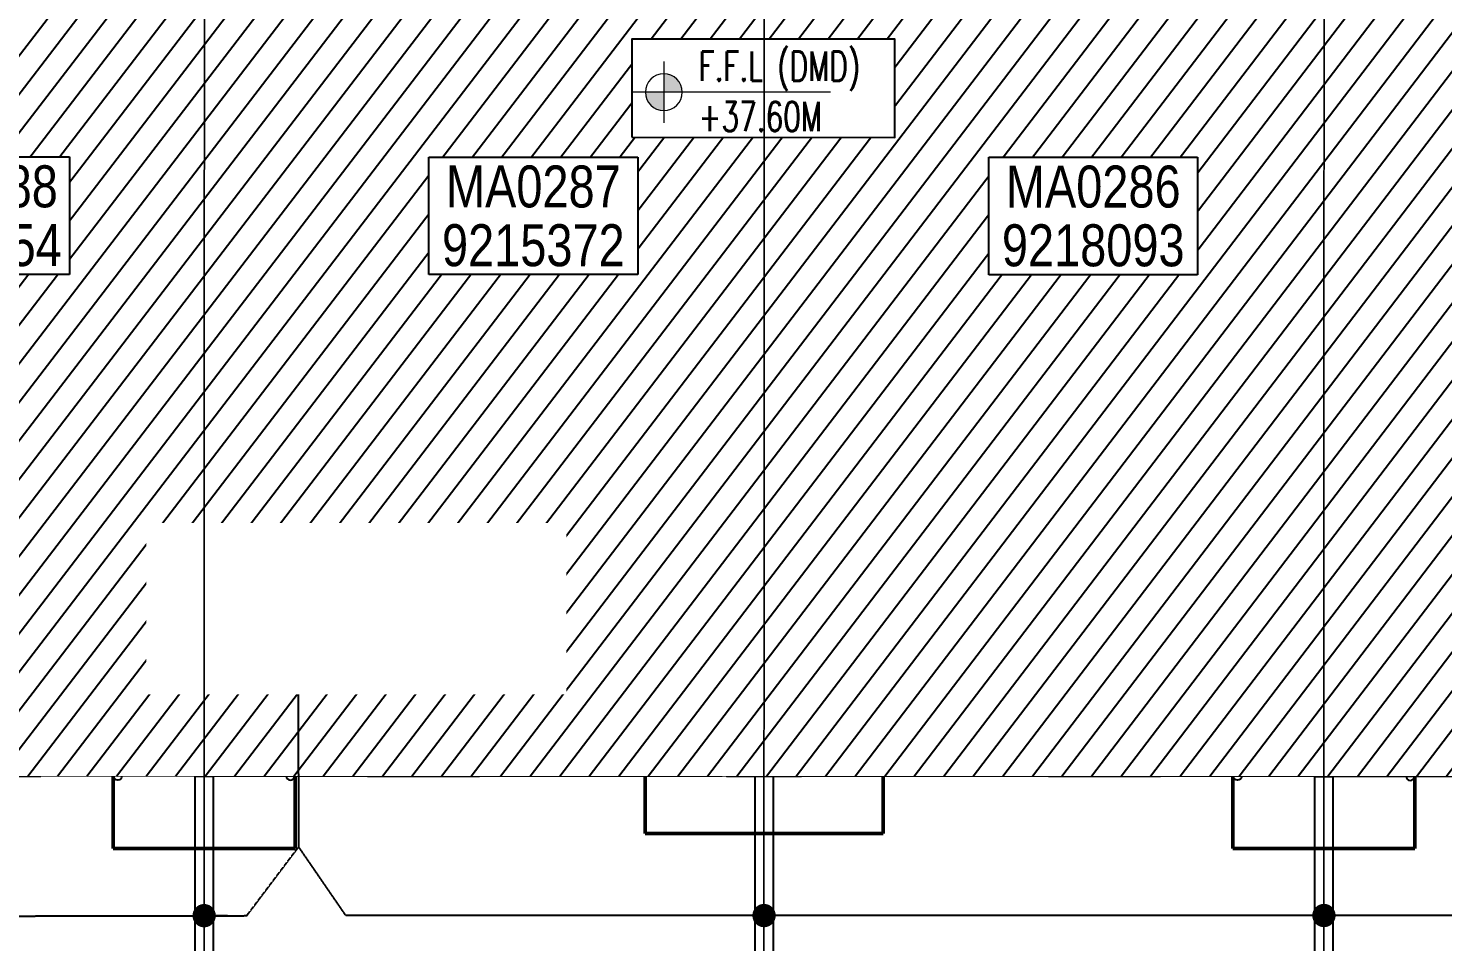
# Model space of a CAD drawing. Header units: centimetres. Extents: x -6122352 to 7132207, y -1694241 to 1947892.
# Drawn here: x 160234 to 175391, y -128752 to -118962 of the extents above; entities that cross this region are included whole.
import ezdxf

# ---------------------------------------------------------------- set-up
doc = ezdxf.new("R2010")
doc.units = ezdxf.units.CM
doc.header["$MEASUREMENT"] = 0
for name, pattern in [('2. HG-ST XR COL 3A (5V 7V 9V 11V - GF (4M & 5D-E)$0$HIDDEN', [0.375, 0.25, -0.125]), ('DASHED2', [0.375, 0.25, -0.125]), ('XR-AR-MID-SETTING OUT FOR MASTER$0$23585-XR-AR-MID-GROUND FLOOR$0$23261-XR-AR-SI-GF$0$HIDDEN', [0.375, 0.25, -0.125]), ('XR-AR-MID-SETTING OUT FOR MASTER$0$23585-XR-AR-MID-GROUND FLOOR$0$945-4P-1-101-GROUND FLOOR PLAN$0$XR-MIDDLE-GROUND FLOOR PLAN$0$HIDDEN', [9.524999999999999, 6.35, -3.175]), ('XR-AR-MID-SETTING OUT FOR MASTER$0$23585-XR-AR-MID-GROUND FLOOR$0$945-4P-1-101-GROUND FLOOR PLAN$0$XR-MIDDLE-GROUND FLOOR PLAN$0$HIDDEN2', [0.1875, 0.125, -0.0625])]:
    doc.linetypes.add(name, pattern=pattern)
for name, color, linetype in [('00-MI-DIM', 7, 'Continuous'), ('@MI-REF LAYER', 7, 'Continuous'), ('B_TH_8', 7, 'Continuous'), ('XR-AR-MID-SETTING OUT FOR MASTER$0$23585-XR-AR-MID-GROUND FLOOR$0$A-Flor-Strs', 1, 'Continuous'), ('XR-AR-MID-SETTING OUT FOR MASTER$0$23585-XR-AR-MID-GROUND FLOOR$0$G-SHAD-20', 251, 'Continuous'), ('XR-AR-MID-SETTING OUT FOR MASTER$0$23585-XR-AR-MID-GROUND FLOOR$0$GS-HATCH-FLOOR TILE', 251, 'Continuous'), ('Xref group 33-41$0$S-LEVELS', 2, 'Continuous'), ('Xref group 33-41$0$TYPICAL NEW PROFILE', 3, 'Continuous')]:
    doc.layers.add(name, color=color, linetype=linetype)
doc.layers.add('08-Compound Wall-4', color=7, linetype='Continuous', lineweight=25, true_color=0xff4405)
for name, color, linetype, lineweight in [('23585-XR-AR-DAMAC PLOT LIMITS$0$1-Mid units', 41, 'Continuous', 5), ('@ Foundations', 4, 'DASHED2', 50), ('A-ANNO-TEXT', 3, 'Continuous', 25), ('XR-AR-MID-SETTING OUT FOR MASTER$0$23585-XR-AR-MID-GROUND FLOOR$0$$A-GLAZ-WNDO', 232, 'Continuous', 9), ('XR-AR-MID-SETTING OUT FOR MASTER$0$23585-XR-AR-MID-GROUND FLOOR$0$$A-WALL', 1, 'Continuous', 5), ('XR-AR-MID-SETTING OUT FOR MASTER$0$23585-XR-AR-MID-GROUND FLOOR$0$A-DOOR', 31, 'Continuous', 5), ('XR-AR-MID-SETTING OUT FOR MASTER$0$23585-XR-AR-MID-GROUND FLOOR$0$A-DOOR-FULL', 1, 'Continuous', 9), ('XR-AR-MID-SETTING OUT FOR MASTER$0$23585-XR-AR-MID-GROUND FLOOR$0$A-EQUP-KITN-PLAN', 202, 'Continuous', 9), ('XR-AR-MID-SETTING OUT FOR MASTER$0$23585-XR-AR-MID-GROUND FLOOR$0$A-FLOR-OVHD', 9, 'XR-AR-MID-SETTING OUT FOR MASTER$0$23585-XR-AR-MID-GROUND FLOOR$0$23261-XR-AR-SI-GF$0$HIDDEN', 15), ('XR-AR-MID-SETTING OUT FOR MASTER$0$23585-XR-AR-MID-GROUND FLOOR$0$A-FLOR-PATT', 8, 'Continuous', 5), ('XR-AR-MID-SETTING OUT FOR MASTER$0$23585-XR-AR-MID-GROUND FLOOR$0$A-GLAZ-SILL', 8, 'Continuous', 5), ('XR-AR-MID-SETTING OUT FOR MASTER$0$23585-XR-AR-MID-GROUND FLOOR$0$A-GLAZ-WNDO', 232, 'Continuous', 9), ('XR-AR-MID-SETTING OUT FOR MASTER$0$23585-XR-AR-MID-GROUND FLOOR$0$A-WALL', 7, 'Continuous', 30), ('XR-AR-MID-SETTING OUT FOR MASTER$0$23585-XR-AR-MID-GROUND FLOOR$0$A-WALL-FNSH', 9, 'Continuous', 5), ('XR-AR-MID-SETTING OUT FOR MASTER$0$23585-XR-AR-MID-GROUND FLOOR$0$S-COLS', 51, 'Continuous', 40), ('Xref group 33-41$0$36-TAGLVL', 23, 'Continuous', 9)]:
    doc.layers.add(name, color=color, linetype=linetype, lineweight=lineweight)
doc.styles.add('Xref group 33-41$0$DLT_TEXT', font='romans.shx', dxfattribs={"width": 0.7})
doc.styles.add('Xref group 33-41$0$Overall SOP Plan$0$LAC-609-NG10-1-XREF-GRID-125SC$0$GRID-DIM-NO', font='arial.ttf', dxfattribs={"width": 0.8})

# ---------------------------------------------------------------- blocks, each defined once
blk = doc.blocks.new('23585-XR-AR-DAMAC PLOT LIMITS')
at = {"layer": '23585-XR-AR-DAMAC PLOT LIMITS$0$1-Mid units', "color": 251, "true_color": 0x636466}
for points in [[(496589.3044999996, 2768951.979900001), (496593.3579000002, 2768956.4037), (496611.0531000001, 2768940.1899), (496606.9996999996, 2768935.766100001)], [(496585.2511, 2768947.5561), (496589.3044999996, 2768951.979900001), (496606.9996999996, 2768935.766100001), (496602.9461000003, 2768931.342499999)], [(496581.1977000004, 2768943.132300001), (496585.2511, 2768947.5561), (496602.9461000003, 2768931.342499999), (496598.8926999997, 2768926.9187)], [(496577.1442999998, 2768938.7085), (496581.1977000004, 2768943.132300001), (496598.8926999997, 2768926.9187), (496594.8393000001, 2768922.494899999)]]:
    blk.add_lwpolyline(points, close=True, dxfattribs=at)
blk = doc.blocks.new('A$Cf093b529')
at = {"layer": 'A-ANNO-TEXT'}
blk.add_blockref('23585-XR-AR-DAMAC PLOT LIMITS', (-495391.9901121984, -2768603.441896566), dxfattribs=at)
blk = doc.blocks.new('_Dot')
at = {"color": 0, "linetype": 'ByBlock', "lineweight": -2}
blk.add_line((-0.5, 0), (-1, 0), dxfattribs=at)
at = {"color": 0, "linetype": 'ByBlock', "const_width": 0.5}
blk.add_lwpolyline([(-0.25, 0, 1), (0.25, 0, 1)], format="xyb", close=True, dxfattribs=at)
blk = doc.blocks.new('Xref group 33-41$0$LVL  ATTR')
at = {"color": 7}
blk.add_wipeout([(-0.33727806633866564, 0.38352486299273547), (1.8973092599409713, 0.38352486299273547), (1.8973092599409713, -0.45047952129880775), (-0.33727806633866564, -0.4504795212988073)], dxfattribs=at)
at = {"layer": 'Xref group 33-41$0$36-TAGLVL', "extrusion": (-4.888139810645865e-07, 1.406522031717416e-17, 0.9999999999998805)}
h = blk.add_hatch(color=252, dxfattribs=at)
h.paths.add_polyline_path([(-0.06536514837319736, 0.1562500046566129, 0.4142135623730951), (-0.2216151483731973, 4.656612873077392e-09), (-0.06536514837319736, 4.656612873077392e-09)])
h.paths.add_polyline_path([(0.09088485162680264, 4.656612873077392e-09), (-0.06536514837319736, 4.656612873077392e-09), (-0.06536514837319736, -0.1562499953433871, 0.4142135623730951)])
at = {"layer": 'Xref group 33-41$0$36-TAGLVL', "extrusion": (-4.888139810645865e-07, 1.406522031717408e-17, 0.9999999999998805)}
for p, q in [((-0.06536515014719235, -0.2604166821887048), (-0.06536515014719235, 0.2604166511446238)), ((1.351057254982072, -1.396983861923218e-08, 5.262988010916589e-07), (-0.3253053234689158, -1.396983861923218e-08, -1.018362459642307e-07))]:
    blk.add_line(p, q, dxfattribs=at)
blk.add_circle((-0.06536514830387681, -4.494034574497252e-25, 3.195139836529895e-08), 0.15625, dxfattribs=at)
at = {"layer": 'Xref group 33-41$0$S-LEVELS', "color": 1}
blk.add_lwpolyline([(-0.3372780663386656, 0.3835248629927364), (1.897309259940972, 0.3835248629927364), (1.897309259940972, -0.4504795212988069), (-0.3372780663386656, -0.4504795212988069)], close=True, dxfattribs=at)
at = {"layer": 'Xref group 33-41$0$TYPICAL NEW PROFILE', "color": 3, "style": 'Xref group 33-41$0$DLT_TEXT', "width": 0.7}
for tag, p in [('+0.00M', (0.2413431143818681, 0.067100426539497, -0.0001437184612911057)), ('S.S.L', (0.2413431143818681, -0.3452672204089993, -0.0001437184612911057))]:
    blk.add_attdef(tag, p, '', height=0.2500000000000001, dxfattribs=at)
blk = doc.blocks.new('XR-AR-MID-SETTING OUT FOR MASTER$0$23585-XR-AR-MID-GROUND FLOOR$0$945-4P-1-101-GROUND FLOOR PLAN$0$XR-MIDDLE-CAR PARK HATCH')
at = {"layer": 'XR-AR-MID-SETTING OUT FOR MASTER$0$23585-XR-AR-MID-GROUND FLOOR$0$A-FLOR-PATT'}
blk.add_lwpolyline([(9250.002853021142, 100.0129149327577), (9249.99679574091, 5500.000000009181), (15050.00005108526, 5502.664669244065), (15050.00005108526, 100.450321876061)], close=True, dxfattribs=at)
blk = doc.blocks.new('*U1930')
for points in [[(91, -5.684341886080801e-14), (41, -5.684341886080801e-14), (41, 1021), (91, 1021)], [(0, 0), (38, -5.684341886080801e-14), (38, -50), (50, -50), (50, -122.2246979483663), (0, -122.2246979483663)], [(1100, 2.842170943040401e-14), (1062, -2.842170943040401e-14), (1062, -49.99999999999997), (1050, -49.99999999999997), (1050, -122.2246979483662), (1100, -122.2246979483662)]]:
    blk.add_lwpolyline(points, close=True)
at = {"color": 8, "linetype": 'XR-AR-MID-SETTING OUT FOR MASTER$0$23585-XR-AR-MID-GROUND FLOOR$0$945-4P-1-101-GROUND FLOOR PLAN$0$XR-MIDDLE-GROUND FLOOR PLAN$0$HIDDEN2'}
blk.add_arc((41, -5.684341886080801e-14), 1021, 1.594950045944486e-15, 90, dxfattribs=at)
at = {"layer": 'XR-AR-MID-SETTING OUT FOR MASTER$0$23585-XR-AR-MID-GROUND FLOOR$0$A-GLAZ-SILL', "linetype": 'XR-AR-MID-SETTING OUT FOR MASTER$0$23585-XR-AR-MID-GROUND FLOOR$0$945-4P-1-101-GROUND FLOOR PLAN$0$XR-MIDDLE-GROUND FLOOR PLAN$0$HIDDEN2', "ltscale": 3}
blk.add_lwpolyline([(0, 0), (1100, 0), (1100, -122.2246979483662), (0, -122.2246979483662)], close=True, dxfattribs=at)
blk = doc.blocks.new('*U27')
for points in [[(91, -5.684341886080801e-14), (41, -5.684341886080801e-14), (41, 1021), (91, 1021)], [(0, 0), (38, -5.684341886080801e-14), (38, -50), (50, -50), (50, -249.9999019090924), (0, -249.9999019090924)], [(1100, 2.842170943040401e-14), (1062, -2.842170943040401e-14), (1062, -49.99999999999997), (1050, -49.99999999999997), (1050, -249.9999019090924), (1100, -249.9999019090924)]]:
    blk.add_lwpolyline(points, close=True)
at = {"color": 8, "linetype": 'XR-AR-MID-SETTING OUT FOR MASTER$0$23585-XR-AR-MID-GROUND FLOOR$0$945-4P-1-101-GROUND FLOOR PLAN$0$XR-MIDDLE-GROUND FLOOR PLAN$0$HIDDEN2'}
blk.add_arc((41, -5.684341886080801e-14), 1021, 1.594950045944486e-15, 90, dxfattribs=at)
at = {"layer": 'XR-AR-MID-SETTING OUT FOR MASTER$0$23585-XR-AR-MID-GROUND FLOOR$0$A-GLAZ-SILL', "linetype": 'XR-AR-MID-SETTING OUT FOR MASTER$0$23585-XR-AR-MID-GROUND FLOOR$0$945-4P-1-101-GROUND FLOOR PLAN$0$XR-MIDDLE-GROUND FLOOR PLAN$0$HIDDEN2', "ltscale": 3}
blk.add_lwpolyline([(0, 0), (1100, 0), (1100, -249.9999019090924), (0, -249.9999019090924)], close=True, dxfattribs=at)
blk = doc.blocks.new('XR-AR-MID-SETTING OUT FOR MASTER$0$23585-XR-AR-MID-GROUND FLOOR$0$945-4P-1-101-GROUND FLOOR PLAN$0$XR-MIDDLE-GROUND FLOOR PLAN$0$A$C69996ABC')
at = {"layer": 'XR-AR-MID-SETTING OUT FOR MASTER$0$23585-XR-AR-MID-GROUND FLOOR$0$A-FLOR-OVHD', "linetype": 'XR-AR-MID-SETTING OUT FOR MASTER$0$23585-XR-AR-MID-GROUND FLOOR$0$945-4P-1-101-GROUND FLOOR PLAN$0$XR-MIDDLE-GROUND FLOOR PLAN$0$HIDDEN2', "ltscale": 5}
for p, q in [((-1.567610912189821e-07, 0.8999993633871721), (0.09999984323878941, 0.8999992964713464)), ((-1.567610912189821e-07, 0.8999993633871721), (-1.567612066821766e-07, -6.366128229018386e-07)), ((-1.567612066821766e-07, -6.366128229018386e-07), (0.09999984323878763, -7.035294533608294e-07))]:
    blk.add_line(p, q, dxfattribs=at)
blk.add_lwpolyline([(0.09999984323878763, 0.8499993633871732), (0.2499998432387915, 0.4499993633871799), (0.1000013713221097, 0.04999936338717248)], dxfattribs=at)
at = {"layer": 'XR-AR-MID-SETTING OUT FOR MASTER$0$23585-XR-AR-MID-GROUND FLOOR$0$A-GLAZ-WNDO'}
for p, q in [((0.09999984323878763, 0.8499993633871732), (0.09999984323878763, 0.8999993633871703)), ((0.09999984323878941, 0.8999993633871721), (0.09999984323878763, -6.366128264545523e-07)), ((0.2499998432387809, 0.8499993633871732), (0.09999984323878763, 0.8499993633871732)), ((0.2499998432387809, 0.8999993633871703), (0.2499998432387809, 0.8499993633871732)), ((0.2499998432387809, 0.8499993633871732), (0.2499998432387809, 0.04999936338717248)), ((0.09999984323878763, -6.366128246781955e-07), (0.09999984323878763, 0.04999936338717248)), ((0.09999984323878763, 0.04999936338717248), (0.2499998432387809, 0.04999936338717248)), ((0.249999843238875, -6.366128388890502e-07), (0.249999843238875, 0.04999936338715827))]:
    blk.add_line(p, q, dxfattribs=at)
for points in [[(0.2499986387444419, 0.8999993968456259), (0.0999998435430971, 0.8999992964713464)], [(0.09999984323878763, -7.035294533608294e-07), (0.2499998432388448, -6.366128317836228e-07)]]:
    blk.add_lwpolyline(points, dxfattribs=at)
blk.add_lwpolyline([(0.2499998432387951, 0.8499993633871732), (0.2499998432387933, 0.04999936338717248), (0.1999998432387962, 0.04999936338717248), (0.1999998432387962, 0.8499993633871732)], close=True, dxfattribs=at)
blk = doc.blocks.new('XR-AR-MID-SETTING OUT FOR MASTER$0$23585-XR-AR-MID-GROUND FLOOR$0$945-4P-1-101-GROUND FLOOR PLAN$0$XR-MIDDLE-GROUND FLOOR PLAN$0$A$C70344426')
at = {"layer": 'XR-AR-MID-SETTING OUT FOR MASTER$0$23585-XR-AR-MID-GROUND FLOOR$0$A-GLAZ-SILL'}
blk.add_line((0.2499999770719823, 2.649999396845162), (0.2499999770722034, -6.03154830969288e-07), dxfattribs=at)
at = {"layer": 'XR-AR-MID-SETTING OUT FOR MASTER$0$23585-XR-AR-MID-GROUND FLOOR$0$A-GLAZ-WNDO'}
for p, q in [((-2.292779743839901e-08, 2.649999396845162), (-2.292779743839901e-08, 2.599999396845165)), ((-2.292779743839901e-08, 2.649999396845162), (0.2499999770719823, 2.649999396845162)), ((-2.292779743839901e-08, 2.599999396845165), (0.14999997707221, 2.599999396845165)), ((0.14999997707221, 2.599999396845165), (0.14999997707221, 2.649999396845162)), ((0.14999997707221, 2.599999396845165), (0.1499999770722091, -6.031548327456449e-07)), ((-2.29277832275443e-08, 1.799999396845166), (-2.29277832275443e-08, 1.749999396845167)), ((0.14999997707221, 1.799999396845166), (-2.29277832275443e-08, 1.799999396845166)), ((-2.29277832275443e-08, 1.749999396845167), (0.14999997707221, 1.749999396845167)), ((0.14999997707221, 1.749999396845167), (0.14999997707221, 1.799999396845166)), ((-2.29277832275443e-08, 0.8999993968451641), (-2.292778233936588e-08, 0.8499993968451669)), ((0.14999997707221, 0.8999993968451641), (-2.29277832275443e-08, 0.8999993968451641)), ((-2.292778233936588e-08, 0.8499993968451669), (0.14999997707221, 0.8499993968451669)), ((-2.292778233936588e-08, 0.8499993968451669), (-2.292778233936588e-08, 0.04999939684516619)), ((0.14999997707221, 0.8499993968451669), (0.14999997707221, 0.8999993968451641)), ((0.1499999770722091, 0.04999939684516619), (-2.292778233936588e-08, 0.04999939684516619)), ((-2.29278782626352e-08, -6.031548451801427e-07), (-2.29278782626352e-08, 0.04999939684515198)), ((0.1499999770722091, -6.03154830969288e-07), (0.1499999770722091, 0.04999939684516619)), ((0.2499999770722034, -6.03154830969288e-07), (-2.292778233936588e-08, -6.03154830969288e-07))]:
    blk.add_line(p, q, dxfattribs=at)
blk.add_lwpolyline([(0.04999997707220061, 1.799999396845166), (0.04999997707219972, 2.599999396845165), (-2.292779743839901e-08, 2.599999396845165), (-2.292779566204217e-08, 0.8999993968451641), (0.0499999770722015, 0.8999993968451641), (0.04999997707220061, 1.749999396845167)], dxfattribs=at)
blk.add_lwpolyline([(-2.292779566204217e-08, 0.8499993968451669), (-2.292779655022059e-08, 0.04999939684516619), (0.04999997707220061, 0.04999939684516619), (0.0499999770722015, 0.8499993968451669)], close=True, dxfattribs=at)
blk = doc.blocks.new('*U28')
for points in [[(0, 69.99999979828543), (38, 69.99999979828549), (38, 119.9999997982854), (50, 119.9999997982854), (50, 179.9999998655237), (0, 179.9999998655237)], [(1100, 69.9999997982854), (1062, 69.99999979828546), (1062, 119.9999997982854), (1050, 119.9999997982854), (1050, 179.9999998655236), (1100, 179.9999998655236)], [(91, 69.99999979828549), (41, 69.99999979828549), (41, -951.0000002017147), (91, -951.0000002017147)]]:
    blk.add_lwpolyline(points, close=True)
at = {"color": 8, "linetype": 'XR-AR-MID-SETTING OUT FOR MASTER$0$23585-XR-AR-MID-GROUND FLOOR$0$945-4P-1-101-GROUND FLOOR PLAN$0$XR-MIDDLE-GROUND FLOOR PLAN$0$HIDDEN2'}
blk.add_arc((41, 69.99999979828549), 1021, 270, 0, dxfattribs=at)
at = {"layer": 'XR-AR-MID-SETTING OUT FOR MASTER$0$23585-XR-AR-MID-GROUND FLOOR$0$A-GLAZ-SILL', "linetype": 'XR-AR-MID-SETTING OUT FOR MASTER$0$23585-XR-AR-MID-GROUND FLOOR$0$945-4P-1-101-GROUND FLOOR PLAN$0$XR-MIDDLE-GROUND FLOOR PLAN$0$HIDDEN2', "ltscale": 3}
blk.add_lwpolyline([(0, 69.99999979828543), (1100, 69.99999979828543), (1100, 179.9999998655236), (0, 179.9999998655236)], close=True, dxfattribs=at)
blk = doc.blocks.new('XR-AR-MID-SETTING OUT FOR MASTER$0$23585-XR-AR-MID-GROUND FLOOR$0$945-4P-1-101-GROUND FLOOR PLAN$0$XR-MIDDLE-GROUND FLOOR PLAN$0$A$C2DB306E2')
at = {"layer": 'XR-AR-MID-SETTING OUT FOR MASTER$0$23585-XR-AR-MID-GROUND FLOOR$0$A-DOOR-FULL'}
for p, q in [((0.1500002073711251, 1.24999990754791), (0.05000020737113076, 1.24999990754791)), ((0.05000020737113076, 1.24999990754791), (0.05000020737113076, 1.199999907547909)), ((0.1500002073711251, 1.199999907547909), (0.1500002073711251, 1.24999990754791)), ((0.05000020737113076, 1.199999907547909), (0.1500002073711251, 1.199999907547909)), ((2.073711318217875e-07, 0.7999999075479082), (2.073711318217875e-07, -9.245209264818754e-08)), ((2.073711318217875e-07, 0.7999999075479082), (0.04000020737113097, 0.7999999075479082)), ((0.04000020737113097, 0.7999999075479082), (0.04000020737113452, -9.245209264818754e-08)), ((0.05000020737113253, 0.3499999075479089), (0.05000020737113253, 0.3999999075479096)), ((0.05000020737113253, 0.3999999075479096), (0.1500002073711322, 0.399999907547908)), ((0.1500002073711322, 0.3499999075479073), (0.05000020737113253, 0.3499999075479089)), ((0.1500002073711322, 0.399999907547908), (0.1500002073711322, 0.3499999075479073)), ((2.073711318217875e-07, -9.245209264818754e-08), (0.04000020737113452, -9.245209264818754e-08))]:
    blk.add_line(p, q, dxfattribs=at)
at = {"layer": 'XR-AR-MID-SETTING OUT FOR MASTER$0$23585-XR-AR-MID-GROUND FLOOR$0$A-GLAZ-SILL', "linetype": 'XR-AR-MID-SETTING OUT FOR MASTER$0$23585-XR-AR-MID-GROUND FLOOR$0$945-4P-1-101-GROUND FLOOR PLAN$0$XR-MIDDLE-GROUND FLOOR PLAN$0$HIDDEN2', "ltscale": 3}
for p, q in [((0.05000020737113076, 1.199999907547909), (0.05000020737113431, 0.399999907547908)), ((0.1500002073711251, 1.199999907547909), (0.1500002073711304, 0.3999999075479083))]:
    blk.add_line(p, q, dxfattribs=at)
blk = doc.blocks.new('XR-AR-MID-SETTING OUT FOR MASTER$0$23585-XR-AR-MID-GROUND FLOOR$0$945-4P-1-101-GROUND FLOOR PLAN$0$XR-MIDDLE-GROUND FLOOR PLAN$0$BREAK LINE1')
blk.add_lwpolyline([(648.1633601741578, -6.16698093744526, 0, 0, 0), (100.7725748287976, -6.16698093744526, 16.74478720384293, 16.74478720384293, 0), (38.27257482879577, -177.8843240237456, 16.74478720384293, 16.74478720384293, 0), (-86.72742517120423, 165.5503621488551, 16.74478720384293, 16.74478720384293, 0), (-149.2274251712042, -6.166980937447079, 0, 0, 0), (-912.0704092131346, -6.166980937441622, 0, 0, 0)], format="xyseb")
blk = doc.blocks.new('XR-AR-MID-SETTING OUT FOR MASTER$0$23585-XR-AR-MID-GROUND FLOOR$0$945-4P-1-101-GROUND FLOOR PLAN$0$XR-MIDDLE-GROUND FLOOR PLAN$0$WRFWF')
at = {"layer": 'XR-AR-MID-SETTING OUT FOR MASTER$0$23585-XR-AR-MID-GROUND FLOOR$0$A-FLOR-OVHD', "linetype": 'XR-AR-MID-SETTING OUT FOR MASTER$0$23585-XR-AR-MID-GROUND FLOOR$0$945-4P-1-101-GROUND FLOOR PLAN$0$XR-MIDDLE-GROUND FLOOR PLAN$0$HIDDEN', "ltscale": 0.1}
for p, q in [((9250.00889430586, 14089.9999996908), (9250.008894346622, 9909.449274283641)), ((10350.00889432596, 14089.44927426482), (9250.008894305867, 14089.44927426484)), ((10350.00889432159, 13809.44927426483), (9250.008894308598, 13809.44927426484)), ((10350.00889431722, 13529.44927426483), (9250.008894311328, 13529.44927426484)), ((10350.00889431286, 13249.44927426483), (9250.008894314058, 13249.44927426484)), ((10350.00889431286, 12969.44927426484), (9250.008894314054, 12969.44927426485)), ((10350.00889431285, 12689.44927426484), (9250.00889431405, 12689.44927426486)), ((10350.00889431285, 12409.44927426485), (9250.008894314047, 12409.44927426486)), ((10350.00889431284, 12129.44927426485), (9250.008894314044, 12129.44927426487)), ((10350.00889431284, 11849.44927426486), (9250.00889431404, 11849.44927426487)), ((10350.00889431284, 11569.44927426486), (9250.008894314036, 11569.44927426488)), ((10350.00889431283, 11289.44927426487), (9250.00889431403, 11289.44927426488)), ((10350.00889431283, 11009.44927426487), (9250.008894314027, 11009.44927426489)), ((10350.00889432794, 11009.4492742833), (10350.00889432794, 9909.449274272882)), ((10350.00889432794, 9909.449274272882), (9250.008894346622, 9909.449274283641))]:
    blk.add_line(p, q, dxfattribs=at)
blk.add_lwpolyline([(10350.00889430916, 14369.99999969173), (10350.00889431698, 11009.4492742833)], dxfattribs=at)
blk = doc.blocks.new('XR-AR-MID-SETTING OUT FOR MASTER$0$23585-XR-AR-MID-GROUND FLOOR$0$945-4P-1-101-GROUND FLOOR PLAN$0$XR-MIDDLE-GROUND FLOOR PLAN$0$ASDASDASD')
blk.add_wipeout([(-42428.49006074868, 24502.348435747233), (-42278.49006074868, 24502.348435747143), (-42278.490060748925, 24052.348435747146), (-42428.49006074892, 24052.34843574723)])
blk.add_hatch(color=256).paths.add_polyline_path([(-42428.49006074868, 24502.34843574724), (-42278.49006074868, 24502.34843574715), (-42428.49006074893, 24052.34843574724)])
for p, q in [((-42278.49006074868, 24502.34843574715), (-42428.49006074868, 24502.34843574724)), ((-42428.49006074868, 24502.34843574724), (-42428.49006074893, 24052.34843574724)), ((-42428.49006074893, 24052.34843574724), (-42278.49006074868, 24502.34843574715)), ((-42278.49006074893, 24052.34843574715), (-42278.49006074868, 24502.34843574715)), ((-42428.49006074893, 24052.34843574724), (-42278.49006074893, 24052.34843574715))]:
    blk.add_line(p, q)
blk = doc.blocks.new('*U26')
at = {"color": 0, "linetype": 'ByBlock'}
blk.add_line((0, 300.373844656252), (0, 0), dxfattribs=at)
at = {"color": 0, "linetype": 'ByBlock', "const_width": 15.00000006679886}
blk.add_lwpolyline([(194.8557167125982, 187.8738441410269), (0, 300.373844656252), (-194.8557167125982, 187.8738441410269)], dxfattribs=at)
blk.add_circle((0, 0), 45.00000020605512)
blk = doc.blocks.new('XR-AR-MID-SETTING OUT FOR MASTER$0$23585-XR-AR-MID-GROUND FLOOR$0$A$C08698786')
at = {"layer": 'XR-AR-MID-SETTING OUT FOR MASTER$0$23585-XR-AR-MID-GROUND FLOOR$0$S-COLS', "color": 252, "lineweight": 30}
for points in [[(5900.001027584076, 11147.2902572155), (5900.001027584076, 9747.290257692337), (6100.001027584076, 9747.290257453918), (6100.001027584076, 11147.29025769234)], [(-100.029412984848, 9156.81441116333), (-100.029412984848, 7756.814410686493), (99.97058701515198, 7756.81441116333), (99.97058701515198, 9156.814410686493)], [(-99.99135446548462, 6699.998335123062), (-99.99135446548462, 5499.998335123062), (100.0086455345154, 5499.998334884644), (100.0086455345154, 6699.998334646225)], [(5900.001601219177, 6500), (5900.001601219177, 5499.999999523163), (6100.001601219177, 5500), (6100.001601219177, 6499.999999523163)]]:
    blk.add_lwpolyline(points, close=True, dxfattribs=at)
blk = doc.blocks.new('XR-AR-MID-SETTING OUT FOR MASTER')
at = {"layer": 'XR-AR-MID-SETTING OUT FOR MASTER$0$23585-XR-AR-MID-GROUND FLOOR$0$A-EQUP-KITN-PLAN', "color": 8}
for p, q in [((5300.027079373598, 12102.66431617737), (5300.028238087893, 14252.66031217575)), ((4404.893656820059, 11502.66881656647), (4404.895194619894, 12102.66970968246)), ((4404.895194619894, 12102.66970968246), (5300.027079373598, 12102.66431617737))]:
    blk.add_line(p, q, dxfattribs=at)
at = {"layer": 'XR-AR-MID-SETTING OUT FOR MASTER$0$23585-XR-AR-MID-GROUND FLOOR$0$A-FLOR-OVHD', "color": 8, "linetype": 'XR-AR-MID-SETTING OUT FOR MASTER$0$23585-XR-AR-MID-GROUND FLOOR$0$23261-XR-AR-SI-GF$0$HIDDEN', "ltscale": 5}
for p, q in [((5579.946963220835, 12102.66686105728), (5579.94848254323, 14852.65977716446)), ((3400.046698898077, 14152.65701627731), (3400.011432737112, 12202.66620731354)), ((3500.053779155016, 12202.66576147079), (3500.053778856993, 14152.65753126144)), ((5400.002383977175, 12002.66818761826), (5900.001078754663, 11502.66702699661)), ((5900.010024100542, 12002.66746664047), (5400.002384632826, 11502.66700839996))]:
    blk.add_line(p, q, dxfattribs=at)
blk.add_lwpolyline([(2749.981962949038, 12002.63648319244), (3249.976088136435, 12002.63648366928), (3249.976087421179, 11502.65313434601), (2749.981963723898, 11502.65313434601)], close=True, dxfattribs=at)
for points in [[(2749.981962949038, 12002.63648319244), (3249.976087421179, 11502.65313434601)], [(2749.981963723898, 11502.65313434601), (3249.976088136435, 12002.63648366928)]]:
    blk.add_lwpolyline(points, dxfattribs=at)
at = {"layer": 'XR-AR-MID-SETTING OUT FOR MASTER$0$23585-XR-AR-MID-GROUND FLOOR$0$A-Flor-Strs', "color": 8}
for p, q in [((5900.008223325014, 5802.664086818695), (4249.995741575956, 5802.666512012482)), ((5900.008222848177, 5502.664668560028), (4249.999916404486, 5502.666511535645))]:
    blk.add_line(p, q, dxfattribs=at)
at = {"layer": 'XR-AR-MID-SETTING OUT FOR MASTER$0$23585-XR-AR-MID-GROUND FLOOR$0$A-WALL', "color": 8}
for points in [[(5899.999999791384, 19472.65428161621), (6099.999999731779, 19472.65428209305), (6100.001724034548, 5500.167464256287), (5900.001724511385, 5500.167624473572), (5900.00086197257, 14852.65960931778), (5500.076263397932, 14852.66031265259), (5500.0762629807, 14952.66031169891), (5900.000431150198, 14952.65961027145)], [(3400.011432737112, 12202.66620731354), (3500.05377843976, 12202.66548633575), (3500.054259866476, 11502.6662735939), (4400.00315502286, 11502.6662735939), (4400.003322631121, 11252.66687631607), (3650.009347468615, 11252.66637420654), (3650.00999417901, 11027.59896087646), (3399.999906569719, 11027.60113668442)], [(4249.99788531661, 5499.997992992401), (3049.999798089266, 5499.998546600342), (3049.999915927649, 5749.998607635498), (4000.1953599751, 5749.998309612274), (4000.194991916418, 8849.999089241028), (3300.031373769045, 8849.999089241028), (3300.03137382865, 8950.028236865997), (3399.980282574892, 8950.188519954681), (3400.07691988349, 9927.598960876465), (3649.996516317129, 9927.59895992279), (3650.010299950838, 9100.016639709473), (4249.999546438456, 9099.986570835114)], [(2100.104106515646, 8950.142809391022), (2099.943570882082, 9050.155592918396), (2199.988806694746, 9050.153767585754), (2199.989685982466, 8950.146322250366), (2300.031373292208, 8950.151598453522), (2300.031373888254, 8850.08178806305), (2000.048611432314, 8850.14280796051), (2000.048610955477, 8950.14280796051)], [(99.9999164044857, 5750.000005722046), (399.9999158680439, 5750.00000667572), (399.9998005926609, 5499.999855995178), (99.99991658329964, 5500.000007152557)]]:
    blk.add_lwpolyline(points, close=True, dxfattribs=at)
for points in [[(5700.000849276781, 12002.66818761826), (5900.010024160147, 12002.66818761826), (5900.010264188051, 12102.67056417465), (5300.001914769411, 12102.66581106186), (5300.002845078707, 11502.66761207581), (5300.003155499697, 11502.66747426987), (5300.003322392702, 11252.66747808456), (5900.008223563433, 11252.66787910461), (5900.008823722601, 11502.66700792313), (5400.002380043268, 11502.66700792313), (5400.002380281687, 12002.66818714142), (5700.000849276781, 12002.66818761826)], [(2100.039519578218, 11049.97698402405), (2100.039519578218, 10949.99824142456)]]:
    blk.add_lwpolyline(points, dxfattribs=at)
at = {"layer": 'XR-AR-MID-SETTING OUT FOR MASTER$0$23585-XR-AR-MID-GROUND FLOOR$0$A-WALL-FNSH', "color": 8}
for points in [[(2080.02239587903, 10929.99824142456), (119.995479375124, 10929.99824142456), (119.9793129861355, 8972.785739421844), (1100.04861047864, 8972.787498474121), (1100.048610597849, 8952.787498474121)], [(2099.966006189585, 9949.988984107971), (2079.984055787325, 9949.990225315094), (2080.02239587903, 10929.99824142456)]]:
    blk.add_lwpolyline(points, dxfattribs=at)
at = {"layer": '08-Compound Wall-4', "ltscale": 100}
blk.add_blockref('XR-AR-MID-SETTING OUT FOR MASTER$0$23585-XR-AR-MID-GROUND FLOOR$0$945-4P-1-101-GROUND FLOOR PLAN$0$XR-MIDDLE-CAR PARK HATCH', (-9150.000085264444, 0.1875896453857422), dxfattribs=at)
at = {"layer": 'XR-AR-MID-SETTING OUT FOR MASTER$0$23585-XR-AR-MID-GROUND FLOOR$0$$A-GLAZ-WNDO', "color": 8}
for name, p, xscale, yscale, zscale, rotation in [('XR-AR-MID-SETTING OUT FOR MASTER$0$23585-XR-AR-MID-GROUND FLOOR$0$945-4P-1-101-GROUND FLOOR PLAN$0$XR-MIDDLE-GROUND FLOOR PLAN$0$A$C69996ABC', (5300.002552062273, 11252.66763496399), 1000.000000000049, 1000.000000000049, 1000.000000000049, 90), ('XR-AR-MID-SETTING OUT FOR MASTER$0$23585-XR-AR-MID-GROUND FLOOR$0$945-4P-1-101-GROUND FLOOR PLAN$0$XR-MIDDLE-GROUND FLOOR PLAN$0$A$C70344426', (400.0005185902119, 5499.999113082886), -1000.000000000001, 1000.000000000001, 1000.000000000001, 270)]:
    blk.add_blockref(name, p, dxfattribs=dict(at, xscale=xscale, yscale=yscale, zscale=zscale, rotation=rotation))
at = {"layer": 'XR-AR-MID-SETTING OUT FOR MASTER$0$23585-XR-AR-MID-GROUND FLOOR$0$$A-WALL', "color": 8}
blk.add_blockref('XR-AR-MID-SETTING OUT FOR MASTER$0$23585-XR-AR-MID-GROUND FLOOR$0$945-4P-1-101-GROUND FLOOR PLAN$0$XR-MIDDLE-GROUND FLOOR PLAN$0$WRFWF', (-9150.000085562468, -796.7907695770264), dxfattribs=at)
at = {"layer": 'XR-AR-MID-SETTING OUT FOR MASTER$0$23585-XR-AR-MID-GROUND FLOOR$0$A-DOOR', "color": 8, "xscale": -1000.000000000001, "yscale": 1000.000000000001, "zscale": 1000.000000000001, "rotation": 270}
blk.add_blockref('XR-AR-MID-SETTING OUT FOR MASTER$0$23585-XR-AR-MID-GROUND FLOOR$0$945-4P-1-101-GROUND FLOOR PLAN$0$XR-MIDDLE-GROUND FLOOR PLAN$0$A$C2DB306E2', (750.048703700304, 8800.109192848206), dxfattribs=at)
at = {"layer": 'XR-AR-MID-SETTING OUT FOR MASTER$0$23585-XR-AR-MID-GROUND FLOOR$0$A-DOOR-FULL', "color": 8, "xscale": 0.8181820445283869, "yscale": 0.8181820445283869, "zscale": 0.8181820445283869, "rotation": 90}
for p in [(2100.065477222204, 11149.97698354721), (2099.986753255129, 9050.14365196228)]:
    blk.add_blockref('*U1930', p, dxfattribs=at)
at = {"layer": 'XR-AR-MID-SETTING OUT FOR MASTER$0$23585-XR-AR-MID-GROUND FLOOR$0$A-DOOR-FULL', "color": 8, "rotation": 90}
blk.add_blockref('*U27', (3399.986430436373, 9927.598960399628), dxfattribs=at)
at = {"layer": 'XR-AR-MID-SETTING OUT FOR MASTER$0$23585-XR-AR-MID-GROUND FLOOR$0$A-DOOR-FULL', "color": 8, "xscale": -0.909090909090913, "yscale": 0.909090909090913, "zscale": 0.909090909090913}
blk.add_blockref('*U28', (3300.031373530626, 8786.391873836517), dxfattribs=at)
at = {"layer": 'XR-AR-MID-SETTING OUT FOR MASTER$0$23585-XR-AR-MID-GROUND FLOOR$0$A-FLOR-OVHD', "color": 8, "linetype": 'XR-AR-MID-SETTING OUT FOR MASTER$0$23585-XR-AR-MID-GROUND FLOOR$0$23261-XR-AR-SI-GF$0$HIDDEN', "ltscale": 5, "xscale": -0.9999999999999997, "rotation": 194.2810957359752}
blk.add_blockref('XR-AR-MID-SETTING OUT FOR MASTER$0$23585-XR-AR-MID-GROUND FLOOR$0$945-4P-1-101-GROUND FLOOR PLAN$0$XR-MIDDLE-GROUND FLOOR PLAN$0$BREAK LINE1', (675.0088040530682, 13433.20923042297), dxfattribs=at)
at = {"layer": 'XR-AR-MID-SETTING OUT FOR MASTER$0$23585-XR-AR-MID-GROUND FLOOR$0$A-Flor-Strs', "color": 8}
blk.add_blockref('*U26', (5075.001124709845, 5502.291454792023), dxfattribs=at)
at = {"layer": 'XR-AR-MID-SETTING OUT FOR MASTER$0$23585-XR-AR-MID-GROUND FLOOR$0$G-SHAD-20', "color": 8}
blk.add_blockref('XR-AR-MID-SETTING OUT FOR MASTER$0$23585-XR-AR-MID-GROUND FLOOR$0$945-4P-1-101-GROUND FLOOR PLAN$0$XR-MIDDLE-GROUND FLOOR PLAN$0$ASDASDASD', (44478.49782505631, -10849.71202945709), dxfattribs=at)
at = {"layer": 'XR-AR-MID-SETTING OUT FOR MASTER$0$23585-XR-AR-MID-GROUND FLOOR$0$A-WALL', "color": 8}
for points in [[(99.99999931454659, 19472.65428209305), (-99.99999925494194, 19472.65428256989), (-99.998236566782, 5500.00000667572), (100.0017631351948, 5500.000006198883), (99.9995484650135, 8850.141927242279), (1100.048611491919, 8850.10940027237), (1100.048611015081, 8950.109399795532), (100.03925588727, 8950.072475910187), (100.0088088810444, 10949.9982419014), (2099.951952844858, 10949.99824142456), (2099.998660355806, 9950.143901348114), (2199.988806992769, 9950.143900871277), (2200.057162195444, 11149.97698402405), (2100.075846284628, 11149.97698354721), (2100.039519578218, 11049.97698402405), (100.0088088810444, 11049.99824142456)], [(2200.013650625944, 13652.63605213165), (2200.017217665911, 13652.6360502243), (2200.024336546659, 13852.63604974747), (1199.974533885717, 13852.65850543976), (1199.974534541368, 13752.66171360016), (1850.013650208712, 13752.64729642868), (1850.013650685549, 13102.64278697968), (2100.128742069006, 13102.63829755783), (2100.128742545843, 12652.63829708099), (1949.986809521914, 12652.64009141922), (1949.9868093431, 12552.35255002975), (2100.055755704641, 12552.35255050659), (2100.016017049551, 12049.97720527649), (2199.959899276495, 12049.97720527649), (2199.999632865191, 13202.6360502243), (2050.003180772066, 13202.63829612732), (2050.012347489595, 13652.63829517365), (2200.019845813513, 13652.63604927063)], [(1950.000811725855, 13202.63829565048), (2000.00029399991, 13202.63829565048), (2000.00945982337, 13652.63829517365), (1950.000810950994, 13652.63829469681)]]:
    blk.add_lwpolyline(points, close=True, dxfattribs=at)
at = {"layer": 'XR-AR-MID-SETTING OUT FOR MASTER$0$23585-XR-AR-MID-GROUND FLOOR$0$GS-HATCH-FLOOR TILE', "color": 8}
blk.add_blockref('XR-AR-MID-SETTING OUT FOR MASTER$0$23585-XR-AR-MID-GROUND FLOOR$0$A$C08698786', (-1.490116119384766e-07, 0), dxfattribs=at)
blk = doc.blocks.new('MID UNIT')
at = {"xscale": 0.001, "yscale": 0.001, "zscale": 0.001}
blk.add_blockref('XR-AR-MID-SETTING OUT FOR MASTER', (0, 0), dxfattribs=at)
blk = doc.blocks.new('TH_8')
at = {"xscale": -1}
blk.add_blockref('MID UNIT', (495826.3053798467, 2769197.479078153), dxfattribs=at)
for p in [(495814.305379842, 2769197.479078153), (495826.3053798378, 2769197.479078153)]:
    blk.add_blockref('MID UNIT', p)
blk.add_blockref('MID UNIT', (495838.3053798425, 2769197.479078153), dxfattribs=at)
blk = doc.blocks.new('A$Ca7ad59d2')
at = {"layer": 'B_TH_8', "xscale": 1.000018136216304, "yscale": 1.000018136216304, "zscale": 1.000018136216304}
blk.add_blockref('TH_8', (-495803.6470986201, -2769248.051850634), dxfattribs=at)
blk = doc.blocks.new('A$C4abd1289')
at = {"layer": '08-Compound Wall-4', "ltscale": 100}
for points in [[(0, 0), (200.0021820068359, 4.76837158203125e-07), (199.8981691896915, -4950.000262379646), (-0.1040131151676178, -4950.000261902809)], [(5999.999999701977, 4.76837158203125e-07), (6200.002182662487, -4.76837158203125e-07), (6199.898169249296, -4950.000262379646), (5999.895986706018, -4950.000261902809)]]:
    blk.add_lwpolyline(points, close=True, dxfattribs=at)
blk = doc.blocks.new('A$Cac0110ba')
at = {"rotation": 227.5015136760979}
blk.add_blockref('A$Ca7ad59d2', (28.54929658252513, 57.49132066033781), dxfattribs=at)
at = {"layer": '@ Foundations', "linetype": 'DASHED2', "ltscale": 25}
for points in [[(15.10551255749306, 36.34271647967398), (16.98561527853599, 34.62001111917198), (15.66825235605938, 33.18228550907224), (13.78814963501645, 34.90499086957425)], [(18.51952584920218, 33.48577736830339), (20.69454664405202, 31.49284371593967), (19.10695542994654, 29.76020003203303), (16.93193463463103, 31.75313368393108)], [(9.650002497422975, 30.15175093198195), (13.41020793927601, 26.7063402114436), (15.13291329954518, 28.58644293248653), (11.37270785769215, 32.03185365302488)], [(5.681198195030447, 26.05733658466488), (7.561300916073378, 24.33463122462854), (8.878663838549983, 25.77235683472827), (6.998561117507052, 27.49506219523028)], [(8.824983194645029, 22.90547939948738), (11.0000039897277, 20.91254574758932), (12.58759520406602, 22.64518943149596), (10.41257440898335, 24.63812308385968)]]:
    blk.add_lwpolyline(points, close=True, dxfattribs=at)
at = {"color": 10, "xscale": 0.001000007223668515, "yscale": 0.001000007223668515, "zscale": 0.001000007223668515, "rotation": 227.5015136760979}
for p in [(15.08520960871829, 35.17375256447122), (6.97814009495778, 26.32596941851079)]:
    blk.add_blockref('A$C4abd1289', p, dxfattribs=at)

msp = doc.modelspace()

# ---------------------------------------------------------------- block references
at = {"color": 94, "linetype": '2. HG-ST XR COL 3A (5V 7V 9V 11V - GF (4M & 5D-E)$0$HIDDEN', "xscale": -1000, "yscale": 1000, "zscale": 1000, "rotation": 227.4902504429082}
msp.add_blockref('A$Cac0110ba', (138096.0226727291, -114332.0896886629), dxfattribs=at)

# ---------------------------------------------------------------- next in the draw order: linework, layer by layer
at = {"layer": '@MI-REF LAYER', "linetype": 'DASHED2', "extrusion": (1.192388003721869e-12, 6.924064903409956e-09, 1), "elevation": -0.0008724781295850443}
for points in [[(144118.4307952963, -128501.9269410379), (162575.6682071505, -128472.4412102373), (163131.7645306044, -127735.1338890006)], [(192118.4390121215, -128469.3654696448), (163637.6779031603, -128471.792480824), (163131.7645306044, -127735.1338890006)]]:
    msp.add_lwpolyline(points, dxfattribs=at)

# ---------------------------------------------------------------- next in the draw order: block references
at = {"layer": '@MI-REF LAYER', "extrusion": (1.192388003723139e-12, 6.924064903409957e-09, 1), "xscale": -250.0000000000001, "yscale": 250.0000000000001, "zscale": 250.0000000000001, "rotation": 0.03499014931476196}
msp.add_blockref('_Dot', (162118.448747361, -128472.5429711564, -10.41784258470054), dxfattribs=at)
at = {"layer": '@MI-REF LAYER', "extrusion": (1.192388003723139e-12, 6.924064903409955e-09, 1), "xscale": 250.0000000000001, "yscale": 250.0000000000001, "zscale": 250.0000000000001, "rotation": 0.03500816960151289}
for p in [(168118.4538753224, -128471.4106475025, -10.41784258470053), (174118.4486108526, -128470.8993535689, -10.41784258470053)]:
    msp.add_blockref('_Dot', p, dxfattribs=at)

# ---------------------------------------------------------------- next in the draw order: wipeouts: each hides what was drawn before it
at = {"color": 10}
msp.add_wipeout([(137968.6050089273, -112699.88154806386), (137966.18820953698, -126973.40495409524), (198269.79932360497, -126982.9675742559), (198272.37498426886, -112711.46911353212), (192022.26143355865, -112708.32827066386), (192022.09189432164, -113008.95155569575), (144220.97485975258, -113000.47365887718), (144221.1628212024, -112699.85037546082), (137967.30578698963, -112699.8637357601)], dxfattribs=at).dxf.layer = '@MI-REF LAYER'

# ---------------------------------------------------------------- next in the draw order: hatches: boundary and pattern name
at = {"layer": '@MI-REF LAYER'}
h = msp.add_hatch(dxfattribs=at)
h.set_pattern_fill('ANSI31', color=256, scale=1999.999998458916, angle=6.722712845868625)
h.set_pattern_definition([(51.72271284586864, (-2377109764.910875, -1504175407.484143), (-196.2554993275065, 154.8669715833345), [])])
h.paths.add_polyline_path([(198270.4731260898, -126982.9677121157), (198272.3749842689, -112711.4691135321), (192022.2614333206, -112708.3282709568), (192022.091894052, -113008.9515559804), (144220.9748597195, -113000.4736589163), (144221.1628206024, -112699.8503761254), (137967.3005278277, -112699.9590492565), (137964.8895022705, -126973.500041178)])

# ---------------------------------------------------------------- next in the draw order: linework, layer by layer
at = {"layer": '@MI-REF LAYER', "const_width": 5.000000000000002}
msp.add_lwpolyline([(198270.4731260898, -126982.9677121157), (198272.3749842689, -112711.4691135321), (192022.2614333206, -112708.3282709568), (192022.091894052, -113008.9515559804), (144220.9748597195, -113000.4736589163), (144221.1628206024, -112699.8503761254), (137967.3005278277, -112699.9590492565), (137964.8895022705, -126973.500041178), (198270.4731260898, -126982.9677121157)], close=True, dxfattribs=at)
at = {"layer": '@MI-REF LAYER', "linetype": 'DASHED2', "extrusion": (1.192388003721869e-12, 6.924064903409956e-09, 1), "elevation": -0.0008839422266689654}
msp.add_lwpolyline([(163131.7645306044, -127735.1338890006), (163130.7531517009, -126079.444861219)], dxfattribs=at)

# ---------------------------------------------------------------- next in the draw order: block references
at = {"layer": '@MI-REF LAYER', "color": 7}
ref = msp.add_blockref('Xref group 33-41$0$LVL  ATTR', (167126.7837652945, -119646.9885311908, -118.1866061406301), dxfattribs=dict(at, xscale=-1261.776681587609, yscale=1261.776681587609, zscale=1261.776681587609, rotation=179.9884594738124))
ref.add_attrib('S.S.L', 'F.F.L (DMD)', (167418.4635743681, -119526.8413216417, -118.3679467438009), dxfattribs={"layer": 'Xref group 33-41$0$TYPICAL NEW PROFILE', "color": 3, "height": 315.4441703969023, "rotation": 359.9884626640568, "style": 'Xref group 33-41$0$DLT_TEXT', "width": 0.7})
ref.add_attrib('+0.00M', '+37.60M ', (167415.6843656707, -120066.0427604847, -118.3679467438009), dxfattribs={"layer": 'Xref group 33-41$0$TYPICAL NEW PROFILE', "color": 3, "height": 315.4441703969023, "rotation": 359.9884626640568, "style": 'Xref group 33-41$0$DLT_TEXT', "width": 0.7})

# ---------------------------------------------------------------- next in the draw order: texts
at = {"layer": '00-MI-DIM', "color": 7, "char_height": 450.0000000000002, "attachment_point": 1, "rotation": 359.9880316134989, "line_spacing_factor": 0.8394388776454546, "style": 'Xref group 33-41$0$Overall SOP Plan$0$LAC-609-NG10-1-XREF-GRID-125SC$0$GRID-DIM-NO', "bg_fill": 19, "box_fill_scale": 1.2, "bg_fill_color": 256, "bg_fill_transparency": 0}
for s, insert, width in [('\\pxqc;MA0288 9216154', (158642.7941043336, -120430.9202209774, -157.461039985285), 1942.262619372443), ('\\pxqc;MA0287 9215372', (164617.7179154408, -120432.2158158341, -157.461039985285), 2056.8768805703), ('\\pxqc;MA0286 9218093', (170617.7226794627, -120433.1325086227, -157.461039985285), 2056.8768805703)]:
    msp.add_mtext(s, dxfattribs=dict(at, insert=insert, width=width))

# ---------------------------------------------------------------- next in the draw order: wipeouts: each hides what was drawn before it
at = {"color": 6}
msp.add_wipeout([(161498.7728229513, -124263.13665137852), (165998.77275550316, -124263.91650476978), (165998.4545386466, -126100.12798258342), (161498.45460630124, -126099.34812900226)], dxfattribs=at).dxf.layer = '@MI-REF LAYER'

# ---------------------------------------------------------------- next in the draw order: block references
at = {"layer": '@MI-REF LAYER', "xscale": 1000, "yscale": 1000, "zscale": 1000, "rotation": 312.4882903633292}
msp.add_blockref('A$Cf093b529', (-891608.7329339073, 539022.7201118186), dxfattribs=at)

doc.saveas('drawing.dxf')
